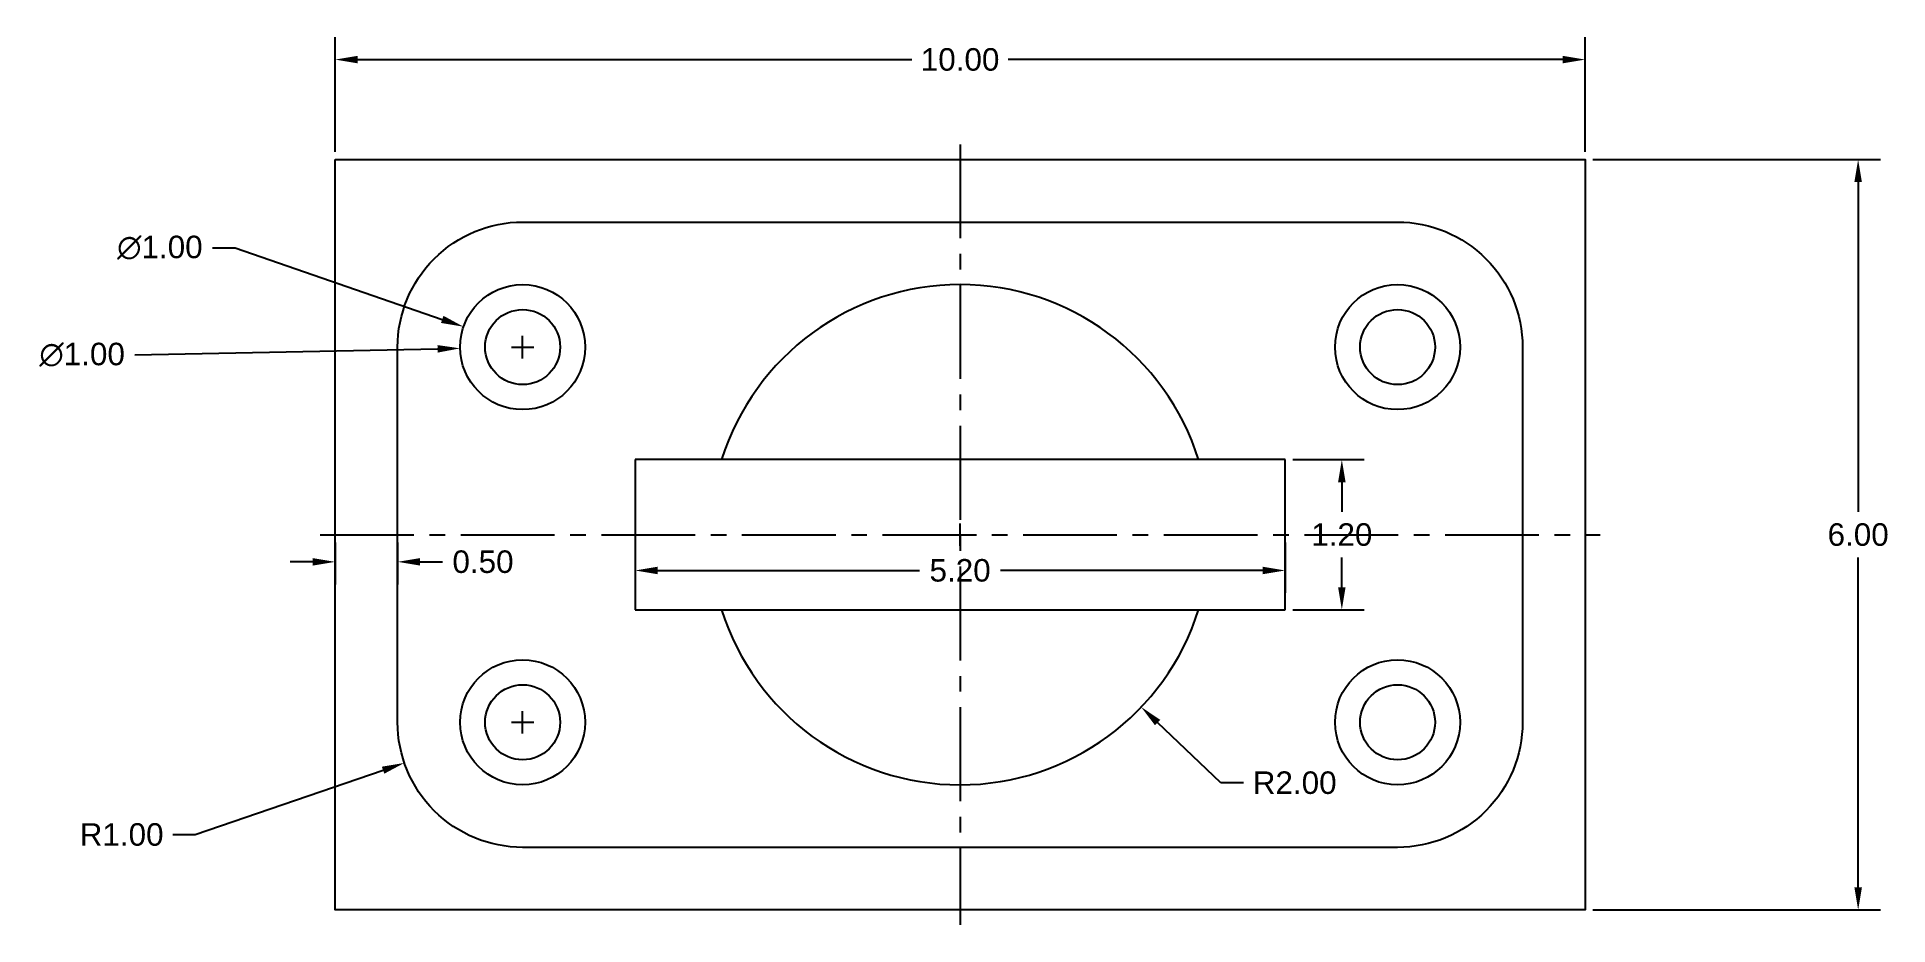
# Model space of a CAD drawing. Header units: centimetres. Extents: x -0.5 to 14.4, y 1.1 to 8.2.
import ezdxf

# ---------------------------------------------------------------- set-up
doc = ezdxf.new("R2010")
doc.units = ezdxf.units.CM
doc.header["$MEASUREMENT"] = 0
doc.linetypes.add('CENTER2', pattern=[1.125, 0.75, -0.125, 0.125, -0.125])
doc.layers.get('Defpoints').update_dxf_attribs({"color": 90})
doc.layers.add('centerline', color=200, linetype='Continuous', plot=False)
doc.layers.add('geo', color=7, linetype='Continuous', plot=False)
doc.styles.get("Standard").update_dxf_attribs({"font": 'arial.ttf'})
doc.dimstyles.get("Standard").update_dxf_attribs({"dimtxt": 0.18, "dimasz": 0.18, "dimexe": 0.18, "dimexo": 0.0625, "dimgap": 0.09, "dimtad": 0, "dimtih": 1, "dimtoh": 1, "dimzin": 0, "dimdsep": 46, "dimtxsty": 'Standard', "dimcen": 0.09, "dimclrd": 256, "dimadec": 0, "dimazin": 0, "dimtfac": 1, "dimtofl": 0, "dimtmove": 0, "dimatfit": 3, "dimfxl": 1, "dimtolj": 1, "dimtzin": 0, "dimarcsym": 0})

# ---------------------------------------------------------------- blocks, each defined once
blk = doc.blocks.new('*D2')
at = {"layer": 'Defpoints', "color": 0, "lineweight": -2, "transparency": 16777216}
for p, q in [((11.994, 7.254), (14.297, 7.254)), ((11.994, 1.254), (14.297, 1.254))]:
    blk.add_line(p, q, dxfattribs=at)
at = {"layer": 'Defpoints', "lineweight": -2, "transparency": 16777216}
for p, q in [((14.117, 7.074), (14.117, 4.436)), ((14.117, 1.434), (14.117, 4.072))]:
    blk.add_line(p, q, dxfattribs=at)
at = {"layer": 'Defpoints', "color": 0, "transparency": 16777216}
for p in [(11.932, 7.254), (11.932, 1.254), (14.117, 1.254)]:
    blk.add_point(p, dxfattribs=at)
at = {"layer": 'Defpoints', "transparency": 16777216}
for points in [[(14.087, 7.074), (14.147, 7.074), (14.117, 7.254)], [(14.087, 1.434), (14.147, 1.434), (14.117, 1.254)]]:
    blk.add_solid(points, dxfattribs=at)
at = {"layer": 'Defpoints', "color": 0, "transparency": 16777216, "insert": (14.117, 4.254), "char_height": 0.18, "attachment_point": 5}
blk.add_mtext('\\A1;6.00', dxfattribs=at)
blk = doc.blocks.new('*D3')
at = {"layer": 'Defpoints', "color": 0, "lineweight": -2, "transparency": 16777216}
for p, q in [((1.932, 7.316), (1.932, 8.233)), ((11.932, 7.316), (11.932, 8.233))]:
    blk.add_line(p, q, dxfattribs=at)
at = {"layer": 'Defpoints', "lineweight": -2, "transparency": 16777216}
for p, q in [((2.112, 8.053), (6.547, 8.053)), ((11.752, 8.053), (7.316, 8.053))]:
    blk.add_line(p, q, dxfattribs=at)
at = {"layer": 'Defpoints', "color": 0, "transparency": 16777216}
for p in [(11.932, 8.053), (1.932, 7.254), (11.932, 7.254)]:
    blk.add_point(p, dxfattribs=at)
at = {"layer": 'Defpoints', "transparency": 16777216}
for points in [[(2.112, 8.083), (2.112, 8.023), (1.932, 8.053)], [(11.752, 8.083), (11.752, 8.023), (11.932, 8.053)]]:
    blk.add_solid(points, dxfattribs=at)
at = {"layer": 'Defpoints', "color": 0, "transparency": 16777216, "insert": (6.932, 8.053), "char_height": 0.18, "attachment_point": 5}
blk.add_mtext('\\A1;10.00', dxfattribs=at)
blk = doc.blocks.new('*D4')
at = {"layer": 'Defpoints', "color": 0, "lineweight": -2, "transparency": 16777216}
for p, q in [((1.932, 4.191), (1.932, 3.857)), ((2.432, 4.191), (2.432, 3.857))]:
    blk.add_line(p, q, dxfattribs=at)
at = {"layer": 'Defpoints', "lineweight": -2, "transparency": 16777216}
for p, q in [((1.752, 4.037), (1.572, 4.037)), ((2.612, 4.037), (2.792, 4.037))]:
    blk.add_line(p, q, dxfattribs=at)
at = {"layer": 'Defpoints', "color": 0, "transparency": 16777216}
for p in [(1.932, 4.254), (2.432, 4.254), (2.432, 4.037)]:
    blk.add_point(p, dxfattribs=at)
at = {"layer": 'Defpoints', "transparency": 16777216}
for points in [[(1.752, 4.067), (1.752, 4.007), (1.932, 4.037)], [(2.612, 4.067), (2.612, 4.007), (2.432, 4.037)]]:
    blk.add_solid(points, dxfattribs=at)
at = {"layer": 'Defpoints', "color": 0, "transparency": 16777216, "insert": (3.115, 4.037), "char_height": 0.18, "attachment_point": 5}
blk.add_mtext('\\A1;0.50', dxfattribs=at)
blk = doc.blocks.new('*U5')
at = {"layer": 'centerline', "color": 0, "linetype": 'CENTER2', "transparency": 16777216}
blk.add_line((-5.12, 0), (5.12, 0), dxfattribs=at)
blk = doc.blocks.new('*U6')
at = {"layer": 'centerline', "color": 0, "linetype": 'CENTER2', "transparency": 16777216}
blk.add_line((0, 3.12), (0, -3.12), dxfattribs=at)
blk = doc.blocks.new('*D7')
at = {"layer": 'Defpoints', "lineweight": -2, "transparency": 16777216}
for p, q in [((0.951, 6.549), (1.131, 6.549)), ((1.131, 6.549), (2.789, 5.976))]:
    blk.add_line(p, q, dxfattribs=at)
at = {"layer": 'Defpoints', "color": 0, "lineweight": -2, "transparency": 16777216}
for p, q in [((3.432, 5.664), (3.432, 5.844)), ((3.342, 5.754), (3.522, 5.754))]:
    blk.add_line(p, q, dxfattribs=at)
at = {"layer": 'Defpoints', "color": 0, "transparency": 16777216}
for p in [(2.959, 5.917), (3.904, 5.59)]:
    blk.add_point(p, dxfattribs=at)
at = {"layer": 'Defpoints', "transparency": 16777216}
blk.add_solid([(2.799, 6.004), (2.779, 5.947), (2.959, 5.917)], dxfattribs=at)
at = {"layer": 'Defpoints', "color": 0, "transparency": 16777216, "insert": (0.53, 6.549), "char_height": 0.18, "attachment_point": 5}
blk.add_mtext('\\A1;∅1.00', dxfattribs=at)
blk = doc.blocks.new('*D8')
at = {"layer": 'Defpoints', "color": 0, "lineweight": -2, "transparency": 16777216}
for p, q in [((3.432, 5.664), (3.432, 5.844)), ((3.342, 5.754), (3.522, 5.754))]:
    blk.add_line(p, q, dxfattribs=at)
at = {"layer": 'Defpoints', "lineweight": -2, "transparency": 16777216}
blk.add_line((0.33, 5.693), (2.752, 5.74), dxfattribs=at)
at = {"layer": 'Defpoints', "color": 0, "transparency": 16777216}
for p in [(2.932, 5.744), (3.931, 5.763)]:
    blk.add_point(p, dxfattribs=at)
at = {"layer": 'Defpoints', "transparency": 16777216}
blk.add_solid([(2.751, 5.77), (2.752, 5.71), (2.932, 5.744)], dxfattribs=at)
at = {"layer": 'Defpoints', "color": 0, "transparency": 16777216, "insert": (-0.092, 5.693), "char_height": 0.18, "attachment_point": 5}
blk.add_mtext('\\A1;∅1.00', dxfattribs=at)
blk = doc.blocks.new('*D9')
at = {"layer": 'Defpoints', "color": 0, "lineweight": -2, "transparency": 16777216}
for p, q in [((3.432, 2.664), (3.432, 2.844)), ((3.342, 2.754), (3.522, 2.754))]:
    blk.add_line(p, q, dxfattribs=at)
at = {"layer": 'Defpoints', "lineweight": -2, "transparency": 16777216}
for p, q in [((0.813, 1.856), (2.315, 2.371)), ((0.633, 1.856), (0.813, 1.856))]:
    blk.add_line(p, q, dxfattribs=at)
at = {"layer": 'Defpoints', "color": 0, "transparency": 16777216}
for p in [(3.432, 2.754), (2.486, 2.429)]:
    blk.add_point(p, dxfattribs=at)
at = {"layer": 'Defpoints', "transparency": 16777216}
blk.add_solid([(2.306, 2.399), (2.325, 2.343), (2.486, 2.429)], dxfattribs=at)
at = {"layer": 'Defpoints', "color": 0, "transparency": 16777216, "insert": (0.224, 1.856), "char_height": 0.18, "attachment_point": 5}
blk.add_mtext('\\A1;R1.00', dxfattribs=at)
blk = doc.blocks.new('*D10')
at = {"layer": 'Defpoints', "color": 0, "lineweight": -2, "transparency": 16777216}
for p, q in [((6.932, 4.164), (6.932, 4.344)), ((6.842, 4.254), (7.022, 4.254))]:
    blk.add_line(p, q, dxfattribs=at)
at = {"layer": 'Defpoints', "lineweight": -2, "transparency": 16777216}
for p, q in [((9.019, 2.27), (8.512, 2.752)), ((9.199, 2.27), (9.019, 2.27))]:
    blk.add_line(p, q, dxfattribs=at)
at = {"layer": 'Defpoints', "color": 0, "transparency": 16777216}
for p in [(6.932, 4.254), (8.381, 2.876)]:
    blk.add_point(p, dxfattribs=at)
at = {"layer": 'Defpoints', "transparency": 16777216}
blk.add_solid([(8.533, 2.774), (8.491, 2.73), (8.381, 2.876)], dxfattribs=at)
at = {"layer": 'Defpoints', "color": 0, "transparency": 16777216, "insert": (9.609, 2.27), "char_height": 0.18, "attachment_point": 5}
blk.add_mtext('\\A1;R2.00', dxfattribs=at)
blk = doc.blocks.new('*D11')
at = {"layer": 'Defpoints', "color": 0, "lineweight": -2, "transparency": 16777216}
for p, q in [((4.332, 4.191), (4.332, 3.788)), ((9.532, 4.191), (9.532, 3.788))]:
    blk.add_line(p, q, dxfattribs=at)
at = {"layer": 'Defpoints', "lineweight": -2, "transparency": 16777216}
for p, q in [((4.512, 3.968), (6.608, 3.968)), ((9.352, 3.968), (7.255, 3.968))]:
    blk.add_line(p, q, dxfattribs=at)
at = {"layer": 'Defpoints', "color": 0, "transparency": 16777216}
for p in [(4.332, 4.254), (9.532, 4.254), (9.532, 3.968)]:
    blk.add_point(p, dxfattribs=at)
at = {"layer": 'Defpoints', "transparency": 16777216}
for points in [[(4.512, 3.998), (4.512, 3.938), (4.332, 3.968)], [(9.352, 3.998), (9.352, 3.938), (9.532, 3.968)]]:
    blk.add_solid(points, dxfattribs=at)
at = {"layer": 'Defpoints', "color": 0, "transparency": 16777216, "insert": (6.932, 3.968), "char_height": 0.18, "attachment_point": 5}
blk.add_mtext('\\A1;5.20', dxfattribs=at)
blk = doc.blocks.new('*D12')
at = {"layer": 'Defpoints', "color": 0, "lineweight": -2, "transparency": 16777216}
for p, q in [((9.594, 4.854), (10.166, 4.854)), ((9.594, 3.654), (10.166, 3.654))]:
    blk.add_line(p, q, dxfattribs=at)
at = {"layer": 'Defpoints', "lineweight": -2, "transparency": 16777216}
for p, q in [((9.986, 4.674), (9.986, 4.436)), ((9.986, 3.834), (9.986, 4.072))]:
    blk.add_line(p, q, dxfattribs=at)
at = {"layer": 'Defpoints', "color": 0, "transparency": 16777216}
for p in [(9.532, 4.854), (9.532, 3.654), (9.986, 3.654)]:
    blk.add_point(p, dxfattribs=at)
at = {"layer": 'Defpoints', "transparency": 16777216}
for points in [[(9.956, 4.674), (10.016, 4.674), (9.986, 4.854)], [(9.956, 3.834), (10.016, 3.834), (9.986, 3.654)]]:
    blk.add_solid(points, dxfattribs=at)
at = {"layer": 'Defpoints', "color": 0, "transparency": 16777216, "insert": (9.986, 4.254), "char_height": 0.18, "attachment_point": 5}
blk.add_mtext('\\A1;1.20', dxfattribs=at)

msp = doc.modelspace()

# ---------------------------------------------------------------- linework, layer by layer
at = {"layer": 'geo'}
for p, q in [((9.532, 4.854), (4.332, 4.854)), ((4.332, 4.854), (4.332, 3.654)), ((9.532, 3.654), (9.532, 4.854)), ((4.332, 3.654), (6.932, 3.654)), ((6.932, 3.654), (9.532, 3.654))]:
    msp.add_line(p, q, dxfattribs=at)
msp.add_lwpolyline([(1.932, 7.254), (11.932, 7.254), (11.932, 1.254), (1.932, 1.254)], close=True, dxfattribs=at)
msp.add_lwpolyline([(3.432, 6.754), (10.432, 6.754, -0.414214), (11.432, 5.754), (11.432, 2.754, -0.414214), (10.432, 1.754), (3.432, 1.754, -0.414214), (2.432, 2.754), (2.432, 5.754, -0.414214)], format="xyb", close=True, dxfattribs=at)
for centre, radius in [((3.432, 5.754), 0.5), ((10.432, 5.754), 0.5), ((3.432, 5.754), 0.3), ((10.432, 5.754), 0.3), ((3.432, 2.754), 0.5), ((10.432, 2.754), 0.5), ((3.432, 2.754), 0.3), ((10.432, 2.754), 0.3)]:
    msp.add_circle(centre, radius, dxfattribs=at)
for start, end in [(17.4576, 162.5424), (197.4576, 342.5424)]:
    msp.add_arc((6.932, 4.254), 2, start, end, dxfattribs=at)

# ---------------------------------------------------------------- block references
at = {"layer": 'centerline', "linetype": 'CENTER2'}
for name in ['*U6', '*U5']:
    msp.add_blockref(name, (6.932, 4.254), dxfattribs=at)

# ---------------------------------------------------------------- dimensions: what is measured, and where the dimension line sits
at = {"layer": 'Defpoints'}
for base, p1, p2, picture, middle in [((11.932, 8.053), (1.932, 7.254), (11.932, 7.254), '*D3', (6.932, 8.053)), ((2.432, 4.037), (1.932, 4.254), (2.432, 4.254), '*D4', (3.115, 4.037)), ((9.532, 3.968), (4.332, 4.254), (9.532, 4.254), '*D11', (6.932, 3.968))]:
    dim = msp.add_linear_dim(base=base, p1=p1, p2=p2, dimstyle='Standard', dxfattribs=at)
    dim.commit()
    dim.dimension.update_dxf_attribs({"geometry": picture, "text_midpoint": middle})
for base, p1, p2, picture, middle in [((14.117, 1.254), (11.932, 7.254), (11.932, 1.254), '*D2', (14.117, 4.254)), ((9.986, 3.654), (9.532, 4.854), (9.532, 3.654), '*D12', (9.986, 4.254))]:
    dim = msp.add_linear_dim(base=base, p1=p1, p2=p2, angle=90, dimstyle='Standard', dxfattribs=at)
    dim.commit()
    dim.dimension.update_dxf_attribs({"geometry": picture, "text_midpoint": middle})
for p1, p2, picture, middle in [((3.904, 5.59), (2.959, 5.917), '*D7', (0.53, 6.549)), ((3.931, 5.763), (2.932, 5.744), '*D8', (0.33, 5.693))]:
    dim = msp.add_diameter_dim_2p(p1=p1, p2=p2, dimstyle='Standard', dxfattribs=at)
    dim.commit()
    dim.dimension.update_dxf_attribs({"geometry": picture, "text_midpoint": middle, "dimtype": 163})
for center, mpoint, picture, middle in [((6.932, 4.254), (8.381, 2.876), '*D10', (9.609, 2.27)), ((3.432, 2.754), (2.486, 2.429), '*D9', (0.224, 1.856))]:
    dim = msp.add_radius_dim(center=center, mpoint=mpoint, dimstyle='Standard', dxfattribs=at)
    dim.commit()
    dim.dimension.update_dxf_attribs({"geometry": picture, "text_midpoint": middle, "dimtype": 164})

doc.saveas('drawing.dxf')
